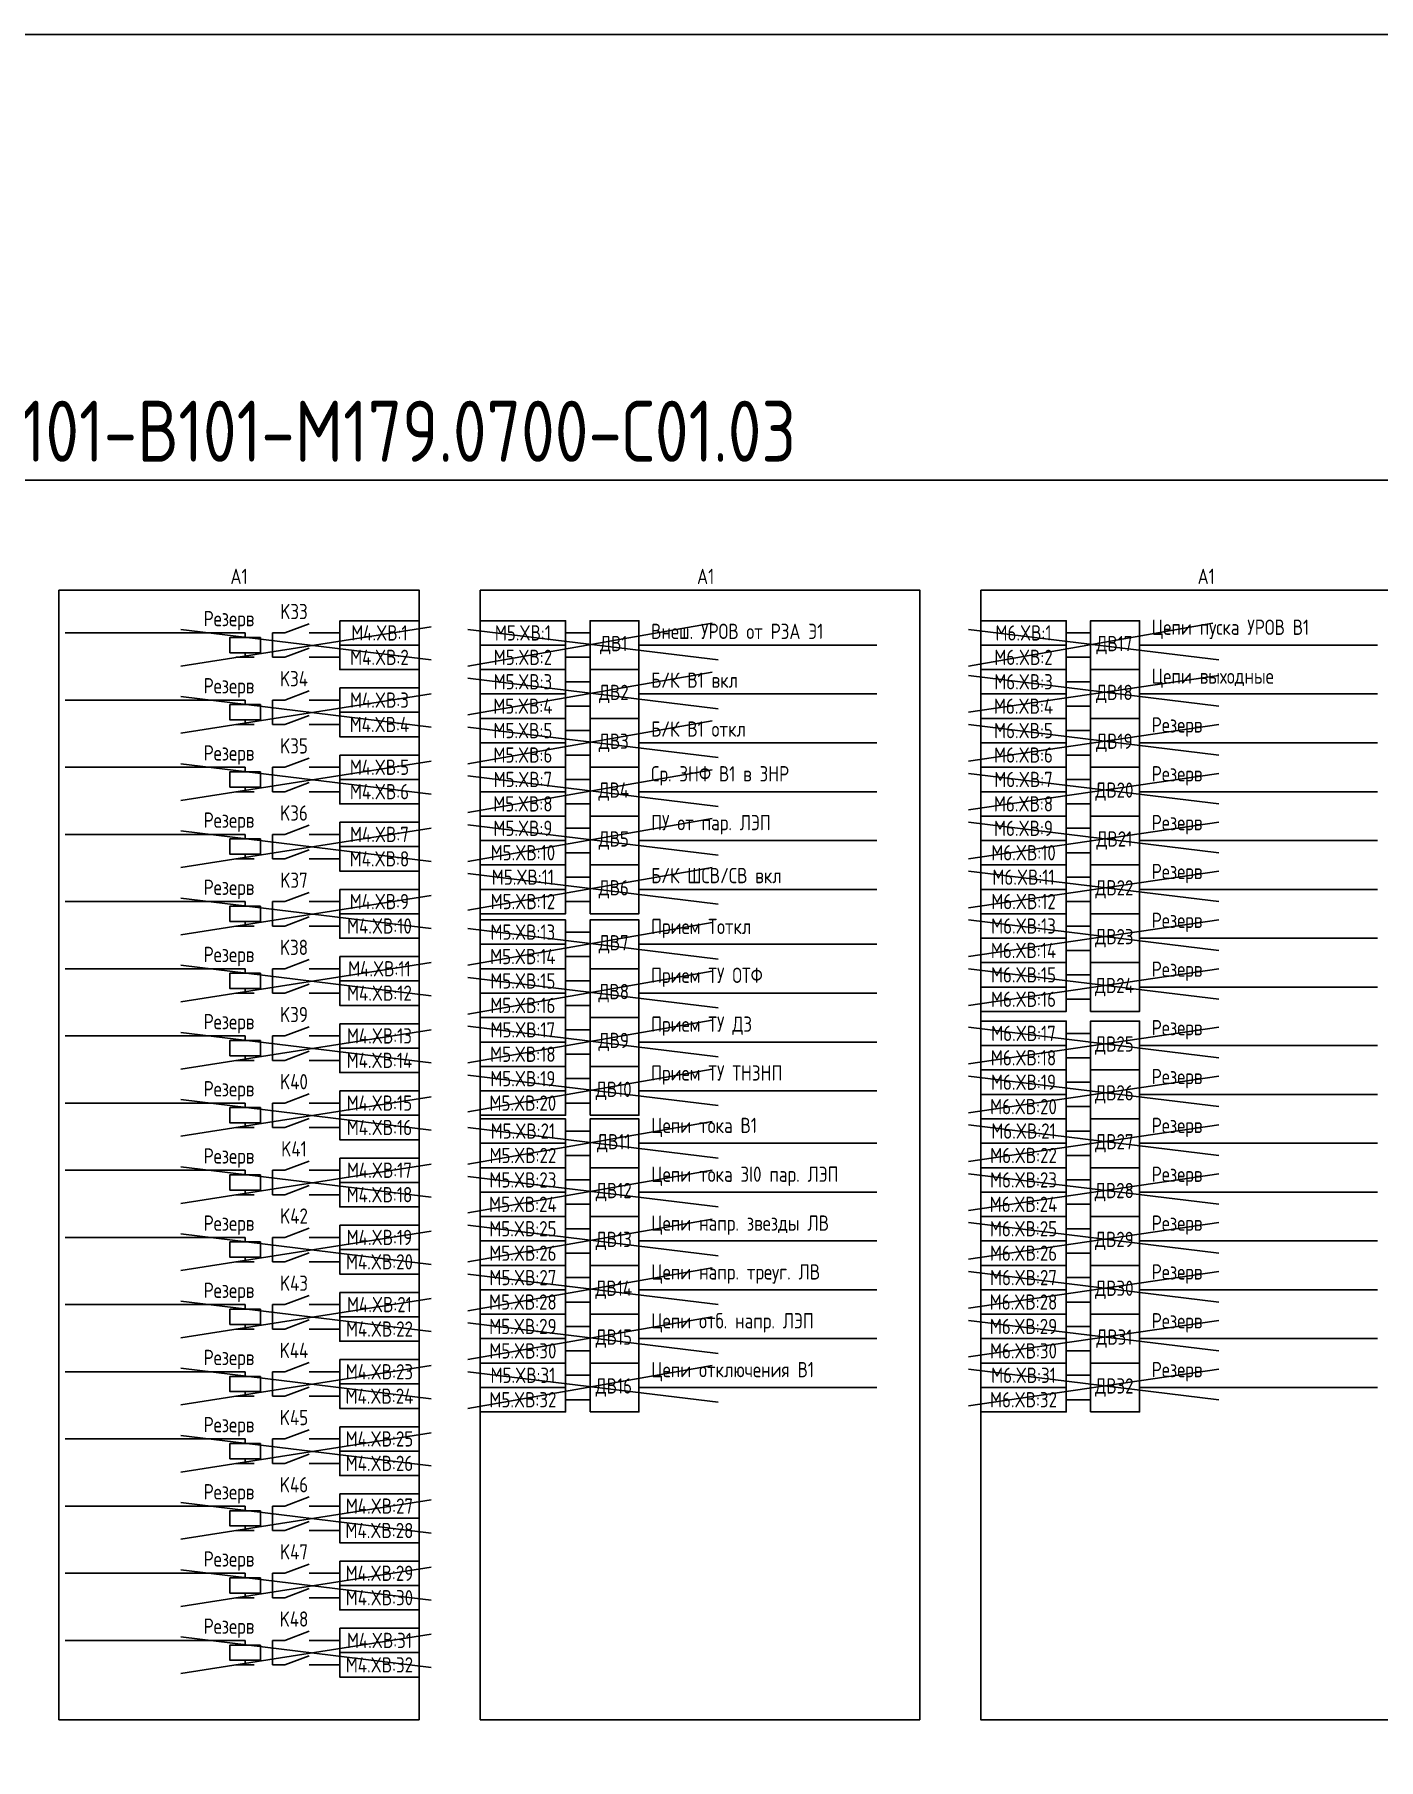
# Model space of a CAD drawing. Header units: millimetres. Extents: x -863 to 2106, y -90 to 586.
# Drawn here: x 226 to 446.2, y 303.5 to 586 of the extents above; entities that cross this region are included whole.
import ezdxf

# ---------------------------------------------------------------- set-up
doc = ezdxf.new("R2010")
doc.units = ezdxf.units.MM
doc.styles.add('Gost_type_A', font='GOST_0.TTF')

msp = doc.modelspace()

# ---------------------------------------------------------------- linework, layer by layer
at = {"color": 114, "true_color": 0x139b48}
for p, q in [((250, 482.58), (291, 489)), ((250, 488.58), (291, 483.58)), ((379, 481), (420, 476)), ((379, 475), (420, 481)), ((250, 471.58), (291, 478)), ((250, 477.58), (291, 472.58)), ((379, 473), (420, 468)), ((379, 467), (420, 473)), ((250, 460.58), (291, 467)), ((250, 466.58), (291, 461.58)), ((379, 465), (420, 460)), ((379, 459), (420, 465)), ((250, 449.58), (291, 456)), ((250, 455.58), (291, 450.58)), ((379, 457), (420, 452)), ((379, 451), (420, 457)), ((379, 449), (420, 444)), ((379, 443), (420, 449)), ((250, 438.58), (291, 445)), ((250, 444.58), (291, 439.58)), ((379, 441), (420, 436)), ((379, 435), (420, 441)), ((250, 427.58), (291, 434)), ((250, 433.58), (291, 428.58)), ((379, 433), (420, 428)), ((379, 427), (420, 433)), ((250, 416.58), (291, 423)), ((250, 422.58), (291, 417.58)), ((379, 423.42), (420, 418.42)), ((379, 417.42), (420, 423.42)), ((379, 415.42), (420, 410.42)), ((379, 409.42), (420, 415.42)), ((250, 405.58), (291, 412)), ((250, 411.58), (291, 406.58)), ((379, 407.42), (420, 402.42)), ((379, 401.42), (420, 407.42)), ((250, 394.58), (291, 401)), ((250, 400.58), (291, 395.58)), ((379, 399.42), (420, 394.42)), ((379, 393.42), (420, 399.42)), ((250, 383.58), (291, 390)), ((379, 391.42), (420, 386.42)), ((379, 385.42), (420, 391.42)), ((250, 389.58), (291, 384.58)), ((379, 383.42), (420, 378.42)), ((379, 377.42), (420, 383.42)), ((250, 372.58), (291, 379)), ((250, 378.58), (291, 373.58)), ((379, 375.42), (420, 370.42)), ((379, 369.42), (420, 375.42)), ((250, 361.58), (291, 368)), ((250, 367.58), (291, 362.58)), ((379, 367.42), (420, 362.42)), ((379, 361.42), (420, 367.42)), ((250, 350.58), (291, 357)), ((250, 356.58), (291, 351.58)), ((250, 339.58), (291, 346)), ((250, 345.58), (291, 340.58)), ((250, 328.58), (291, 335)), ((250, 334.58), (291, 329.58)), ((250, 317.58), (291, 324)), ((250, 323.58), (291, 318.58))]:
    msp.add_line(p, q, dxfattribs=at)
at = {"ltscale": 4.32}
for p, q in [((271.01, 489.5), (267.01, 488)), ((271.01, 485.5), (267.01, 484)), ((271.01, 478.5), (267.01, 477)), ((271.01, 474.5), (267.01, 473)), ((271.01, 467.5), (267.01, 466)), ((271.01, 463.5), (267.01, 462)), ((271.01, 456.5), (267.01, 455)), ((271.01, 452.5), (267.01, 451)), ((271.01, 445.5), (267.01, 444)), ((271.01, 441.5), (267.01, 440)), ((271.01, 434.5), (267.01, 433)), ((271.01, 430.5), (267.01, 429)), ((271.01, 423.5), (267.01, 422)), ((271.01, 419.5), (267.01, 418)), ((271.01, 412.5), (267.01, 411)), ((271.01, 408.5), (267.01, 407)), ((271.01, 401.5), (267.01, 400)), ((271.01, 397.5), (267.01, 396)), ((271.01, 390.5), (267.01, 389)), ((271.01, 386.5), (267.01, 385)), ((271.01, 379.5), (267.01, 378)), ((271.01, 375.5), (267.01, 374)), ((271.01, 368.5), (267.01, 367)), ((271.01, 364.5), (267.01, 363)), ((271.01, 357.5), (267.01, 356)), ((271.01, 353.5), (267.01, 352)), ((271.01, 346.5), (267.01, 345)), ((271.01, 342.5), (267.01, 341)), ((271.01, 335.5), (267.01, 334)), ((271.01, 331.5), (267.01, 330)), ((271.01, 324.5), (267.01, 323)), ((271.01, 320.5), (267.01, 319))]:
    msp.add_line(p, q, dxfattribs=at)
at = {"color": 6}
for p, q in [((297, 482.58), (337, 489.58)), ((379, 482.58), (419, 489.58)), ((297, 488.58), (338, 483.58)), ((379, 488.58), (420, 483.58)), ((297, 474.58), (337, 481.58)), ((297, 480.58), (338, 475.58)), ((297, 466.58), (337, 473.58)), ((297, 472.58), (338, 467.58)), ((297, 458.58), (337, 465.58)), ((297, 464.58), (338, 459.58)), ((297, 450.58), (337, 457.58)), ((297, 456.58), (338, 451.58)), ((297, 442.58), (337, 449.58)), ((297, 448.58), (338, 443.58)), ((296.99, 433.58), (336.99, 440.58)), ((296.99, 439.58), (337.99, 434.58)), ((296.99, 425.58), (336.99, 432.58)), ((296.99, 431.58), (337.99, 426.58)), ((296.99, 417.58), (336.99, 424.58)), ((296.99, 423.58), (337.99, 418.58)), ((296.99, 409.58), (336.99, 416.58)), ((296.99, 415.58), (337.99, 410.58)), ((297, 401), (337, 408)), ((297, 407), (338, 402)), ((297, 393), (337, 400)), ((297, 399), (338, 394)), ((297, 385), (337, 392)), ((297, 391), (338, 386)), ((297, 377), (337, 384)), ((297, 383), (338, 378)), ((297, 369), (337, 376)), ((297, 375), (338, 370)), ((297, 361), (337, 368)), ((297, 367), (338, 362))]:
    msp.add_line(p, q, dxfattribs=at)
for p, q in [((260.51, 488), (231.01, 488)), ((260.51, 488), (260.51, 487.25)), ((313.01, 488), (317.01, 488)), ((325.01, 486), (364.01, 486)), ((395.01, 488), (399.01, 488)), ((407.01, 486), (446.01, 486)), ((260.51, 484.75), (260.51, 484)), ((313.01, 484), (317.01, 484)), ((395.01, 484), (399.01, 484)), ((313.01, 480), (317.01, 480)), ((325.01, 478), (364.01, 478)), ((395.01, 480), (399.01, 480)), ((407.01, 478), (446.01, 478)), ((260.51, 477), (231.01, 477)), ((260.51, 477), (260.51, 476.25)), ((313.01, 476), (317.01, 476)), ((395.01, 476), (399.01, 476)), ((260.51, 473.75), (260.51, 473)), ((313.01, 472), (317.01, 472)), ((395.01, 472), (399.01, 472)), ((325.01, 470), (364.01, 470)), ((407.01, 470), (446.01, 470)), ((313.01, 468), (317.01, 468)), ((395.01, 468), (399.01, 468)), ((260.51, 466), (231.01, 466)), ((260.51, 466), (260.51, 465.25)), ((313.01, 464), (317.01, 464)), ((395.01, 464), (399.01, 464)), ((260.51, 462.75), (260.51, 462)), ((325.01, 462), (364.01, 462)), ((407.01, 462), (446.01, 462)), ((313.01, 460), (317.01, 460)), ((395.01, 460), (399.01, 460)), ((260.51, 455), (231.01, 455)), ((260.51, 455), (260.51, 454.25)), ((313.01, 456), (317.01, 456)), ((395.01, 456), (399.01, 456)), ((325.01, 454), (364.01, 454)), ((407.01, 454), (446.01, 454)), ((260.51, 451.75), (260.51, 451)), ((313.01, 452), (317.01, 452)), ((395.01, 452), (399.01, 452)), ((313.01, 448), (317.01, 448)), ((395.01, 448), (399.01, 448)), ((260.51, 444), (231.01, 444)), ((260.51, 444), (260.51, 443.25)), ((313.01, 444), (317.01, 444)), ((325.01, 446), (364.01, 446)), ((395.01, 444), (399.01, 444)), ((407.01, 446), (446.01, 446)), ((260.51, 440.75), (260.51, 440)), ((313, 439), (317, 439)), ((395.01, 440), (399.01, 440)), ((407.01, 438), (446.01, 438)), ((325, 437), (364, 437)), ((395.01, 436), (399.01, 436)), ((260.51, 433), (231.01, 433)), ((260.51, 433), (260.51, 432.25)), ((313, 435), (317, 435)), ((260.51, 429.75), (260.51, 429)), ((313, 431), (317, 431)), ((395.01, 432), (399.01, 432)), ((407.01, 430), (446.01, 430)), ((313, 427), (317, 427)), ((325, 429), (364, 429)), ((395.01, 428), (399.01, 428)), ((260.51, 422), (231.01, 422)), ((260.51, 422), (260.51, 421.25)), ((313, 423), (317, 423)), ((325, 421), (364, 421)), ((395.01, 422.42), (399.01, 422.42)), ((260.51, 418.75), (260.51, 418)), ((313, 419), (317, 419)), ((395.01, 418.42), (399.01, 418.42)), ((407.01, 420.42), (446.01, 420.42)), ((313, 415), (317, 415)), ((325, 413), (364, 413)), ((395.01, 414.42), (399.01, 414.42)), ((260.51, 411), (231.01, 411)), ((260.51, 411), (260.51, 410.25)), ((313, 411), (317, 411)), ((395.01, 410.42), (399.01, 410.42)), ((407.01, 412.42), (446.01, 412.42)), ((260.51, 407.75), (260.51, 407)), ((313.01, 406.42), (317.01, 406.42)), ((325.01, 404.42), (364.01, 404.42)), ((395.01, 406.42), (399.01, 406.42)), ((407.01, 404.42), (446.01, 404.42)), ((313.01, 402.42), (317.01, 402.42)), ((395.01, 402.42), (399.01, 402.42)), ((260.51, 400), (231.01, 400)), ((260.51, 400), (260.51, 399.25)), ((313.01, 398.42), (317.01, 398.42)), ((395.01, 398.42), (399.01, 398.42)), ((260.51, 396.75), (260.51, 396)), ((325.01, 396.42), (364.01, 396.42)), ((407.01, 396.42), (446.01, 396.42)), ((313.01, 394.42), (317.01, 394.42)), ((395.01, 394.42), (399.01, 394.42)), ((313.01, 390.42), (317.01, 390.42)), ((395.01, 390.42), (399.01, 390.42)), ((260.51, 389), (231.01, 389)), ((260.51, 389), (260.51, 388.25)), ((325.01, 388.42), (364.01, 388.42)), ((407.01, 388.42), (446.01, 388.42)), ((260.51, 385.75), (260.51, 385)), ((313.01, 386.42), (317.01, 386.42)), ((395.01, 386.42), (399.01, 386.42)), ((313.01, 382.42), (317.01, 382.42)), ((395.01, 382.42), (399.01, 382.42)), ((325.01, 380.42), (364.01, 380.42)), ((407.01, 380.42), (446.01, 380.42)), ((260.51, 378), (231.01, 378)), ((260.51, 378), (260.51, 377.25)), ((313.01, 378.42), (317.01, 378.42)), ((395.01, 378.42), (399.01, 378.42)), ((260.51, 374.75), (260.51, 374)), ((313.01, 374.42), (317.01, 374.42)), ((395.01, 374.42), (399.01, 374.42)), ((313.01, 370.42), (317.01, 370.42)), ((325.01, 372.42), (364.01, 372.42)), ((395.01, 370.42), (399.01, 370.42)), ((407.01, 372.42), (446.01, 372.42)), ((260.51, 367), (231.01, 367)), ((260.51, 367), (260.51, 366.25)), ((313.01, 366.42), (317.01, 366.42)), ((395.01, 366.42), (399.01, 366.42)), ((260.51, 363.75), (260.51, 363)), ((313.01, 362.42), (317.01, 362.42)), ((325.01, 364.42), (364.01, 364.42)), ((395.01, 362.42), (399.01, 362.42)), ((407.01, 364.42), (446.01, 364.42)), ((260.51, 356), (231.01, 356)), ((260.51, 356), (260.51, 355.25)), ((260.51, 352.75), (260.51, 352)), ((260.51, 345), (231.01, 345)), ((260.51, 345), (260.51, 344.25)), ((260.51, 341.75), (260.51, 341)), ((260.51, 334), (231.01, 334)), ((260.51, 334), (260.51, 333.25)), ((260.51, 330.75), (260.51, 330)), ((260.51, 323), (231.01, 323)), ((260.51, 323), (260.51, 322.25)), ((260.51, 319.75), (260.51, 319))]:
    msp.add_line(p, q)
at = {"ltscale": 1.08}
for p, q in [((267.01, 488), (265.01, 488)), ((265.01, 488), (265.01, 484)), ((271.01, 488), (276.01, 488)), ((265.01, 484), (267.01, 484)), ((271.01, 484), (276.01, 484)), ((267.01, 477), (265.01, 477)), ((265.01, 477), (265.01, 473)), ((271.01, 477), (276.01, 477)), ((265.01, 473), (267.01, 473)), ((271.01, 473), (276.01, 473)), ((267.01, 466), (265.01, 466)), ((265.01, 466), (265.01, 462)), ((271.01, 466), (276.01, 466)), ((265.01, 462), (267.01, 462)), ((271.01, 462), (276.01, 462)), ((267.01, 455), (265.01, 455)), ((265.01, 455), (265.01, 451)), ((271.01, 455), (276.01, 455)), ((265.01, 451), (267.01, 451)), ((271.01, 451), (276.01, 451)), ((267.01, 444), (265.01, 444)), ((265.01, 444), (265.01, 440)), ((271.01, 444), (276.01, 444)), ((265.01, 440), (267.01, 440)), ((271.01, 440), (276.01, 440)), ((267.01, 433), (265.01, 433)), ((265.01, 433), (265.01, 429)), ((271.01, 433), (276.01, 433)), ((265.01, 429), (267.01, 429)), ((271.01, 429), (276.01, 429)), ((267.01, 422), (265.01, 422)), ((265.01, 422), (265.01, 418)), ((271.01, 422), (276.01, 422)), ((265.01, 418), (267.01, 418)), ((271.01, 418), (276.01, 418)), ((267.01, 411), (265.01, 411)), ((265.01, 411), (265.01, 407)), ((271.01, 411), (276.01, 411)), ((265.01, 407), (267.01, 407)), ((271.01, 407), (276.01, 407)), ((267.01, 400), (265.01, 400)), ((265.01, 400), (265.01, 396)), ((271.01, 400), (276.01, 400)), ((265.01, 396), (267.01, 396)), ((271.01, 396), (276.01, 396)), ((267.01, 389), (265.01, 389)), ((265.01, 389), (265.01, 385)), ((271.01, 389), (276.01, 389)), ((265.01, 385), (267.01, 385)), ((271.01, 385), (276.01, 385)), ((267.01, 378), (265.01, 378)), ((265.01, 378), (265.01, 374)), ((271.01, 378), (276.01, 378)), ((265.01, 374), (267.01, 374)), ((271.01, 374), (276.01, 374)), ((267.01, 367), (265.01, 367)), ((265.01, 367), (265.01, 363)), ((271.01, 367), (276.01, 367)), ((265.01, 363), (267.01, 363)), ((271.01, 363), (276.01, 363)), ((267.01, 356), (265.01, 356)), ((265.01, 356), (265.01, 352)), ((271.01, 356), (276.01, 356)), ((265.01, 352), (267.01, 352)), ((271.01, 352), (276.01, 352)), ((267.01, 345), (265.01, 345)), ((265.01, 345), (265.01, 341)), ((271.01, 345), (276.01, 345)), ((265.01, 341), (267.01, 341)), ((271.01, 341), (276.01, 341)), ((267.01, 334), (265.01, 334)), ((265.01, 334), (265.01, 330)), ((271.01, 334), (276.01, 334)), ((265.01, 330), (267.01, 330)), ((271.01, 330), (276.01, 330)), ((267.01, 323), (265.01, 323)), ((265.01, 323), (265.01, 319)), ((271.01, 323), (276.01, 323)), ((265.01, 319), (267.01, 319)), ((271.01, 319), (276.01, 319))]:
    msp.add_line(p, q, dxfattribs=at)
for points in [[(-863, 586), (2106, 586), (2106, -90), (-863, -90)], [(0, 513), (761, 513), (761, 297), (0, 297)], [(230.01, 495), (289.01, 495), (289.01, 310), (230.01, 310)], [(299.01, 495), (371.01, 495), (371.01, 310), (299.01, 310)], [(381.01, 495), (453.01, 495), (453.01, 310), (381.01, 310)], [(276.01, 490), (289.01, 490), (289.01, 486), (276.01, 486)], [(299.01, 490), (313.01, 490), (313.01, 486), (299.01, 486)], [(381.01, 490), (395.01, 490), (395.01, 486), (381.01, 486)], [(263.01, 487.25), (263.01, 484.75), (258.01, 484.75), (258.01, 487.25)], [(276.01, 486), (289.01, 486), (289.01, 482), (276.01, 482)], [(299.01, 486), (313.01, 486), (313.01, 482), (299.01, 482)], [(381.01, 486), (395.01, 486), (395.01, 482), (381.01, 482)], [(262.01, 484), (259.01, 484)], [(299.01, 482), (313.01, 482), (313.01, 478), (299.01, 478)], [(381.01, 482), (395.01, 482), (395.01, 478), (381.01, 478)], [(276.01, 479), (289.01, 479), (289.01, 475), (276.01, 475)], [(299.01, 478), (313.01, 478), (313.01, 474), (299.01, 474)], [(381.01, 478), (395.01, 478), (395.01, 474), (381.01, 474)], [(263.01, 476.25), (263.01, 473.75), (258.01, 473.75), (258.01, 476.25)], [(276.01, 475), (289.01, 475), (289.01, 471), (276.01, 471)], [(262.01, 473), (259.01, 473)], [(299.01, 474), (313.01, 474), (313.01, 470), (299.01, 470)], [(381.01, 474), (395.01, 474), (395.01, 470), (381.01, 470)], [(299.01, 470), (313.01, 470), (313.01, 466), (299.01, 466)], [(381.01, 470), (395.01, 470), (395.01, 466), (381.01, 466)], [(276.01, 468), (289.01, 468), (289.01, 464), (276.01, 464)], [(263.01, 465.25), (263.01, 462.75), (258.01, 462.75), (258.01, 465.25)], [(276.01, 464), (289.01, 464), (289.01, 460), (276.01, 460)], [(299.01, 466), (313.01, 466), (313.01, 462), (299.01, 462)], [(381.01, 466), (395.01, 466), (395.01, 462), (381.01, 462)], [(262.01, 462), (259.01, 462)], [(299.01, 462), (313.01, 462), (313.01, 458), (299.01, 458)], [(381.01, 462), (395.01, 462), (395.01, 458), (381.01, 458)], [(299.01, 458), (313.01, 458), (313.01, 454), (299.01, 454)], [(381.01, 458), (395.01, 458), (395.01, 454), (381.01, 454)], [(276.01, 457), (289.01, 457), (289.01, 453), (276.01, 453)], [(263.01, 454.25), (263.01, 451.75), (258.01, 451.75), (258.01, 454.25)], [(276.01, 453), (289.01, 453), (289.01, 449), (276.01, 449)], [(299.01, 454), (313.01, 454), (313.01, 450), (299.01, 450)], [(381.01, 454), (395.01, 454), (395.01, 450), (381.01, 450)], [(262.01, 451), (259.01, 451)], [(299.01, 450), (313.01, 450), (313.01, 446), (299.01, 446)], [(381.01, 450), (395.01, 450), (395.01, 446), (381.01, 446)], [(276.01, 446), (289.01, 446), (289.01, 442), (276.01, 442)], [(299.01, 446), (313.01, 446), (313.01, 442), (299.01, 442)], [(381.01, 446), (395.01, 446), (395.01, 442), (381.01, 442)], [(263.01, 443.25), (263.01, 440.75), (258.01, 440.75), (258.01, 443.25)], [(276.01, 442), (289.01, 442), (289.01, 438), (276.01, 438)], [(299, 441), (313, 441), (313, 437), (299, 437)], [(381.01, 442), (395.01, 442), (395.01, 438), (381.01, 438)], [(262.01, 440), (259.01, 440)], [(381.01, 438), (395.01, 438), (395.01, 434), (381.01, 434)], [(299, 437), (313, 437), (313, 433), (299, 433)], [(263.01, 432.25), (263.01, 429.75), (258.01, 429.75), (258.01, 432.25)], [(276.01, 435), (289.01, 435), (289.01, 431), (276.01, 431)], [(299, 433), (313, 433), (313, 429), (299, 429)], [(381.01, 434), (395.01, 434), (395.01, 430), (381.01, 430)], [(276.01, 431), (289.01, 431), (289.01, 427), (276.01, 427)], [(381.01, 430), (395.01, 430), (395.01, 426), (381.01, 426)], [(262.01, 429), (259.01, 429)], [(299, 429), (313, 429), (313, 425), (299, 425)], [(276.01, 424), (289.01, 424), (289.01, 420), (276.01, 420)], [(299, 425), (313, 425), (313, 421), (299, 421)], [(381.01, 424.42), (395.01, 424.42), (395.01, 420.42), (381.01, 420.42)], [(263.01, 421.25), (263.01, 418.75), (258.01, 418.75), (258.01, 421.25)], [(299, 421), (313, 421), (313, 417), (299, 417)], [(276.01, 420), (289.01, 420), (289.01, 416), (276.01, 416)], [(381.01, 420.42), (395.01, 420.42), (395.01, 416.42), (381.01, 416.42)], [(262.01, 418), (259.01, 418)], [(299, 417), (313, 417), (313, 413), (299, 413)], [(381.01, 416.42), (395.01, 416.42), (395.01, 412.42), (381.01, 412.42)], [(276.01, 413), (289.01, 413), (289.01, 409), (276.01, 409)], [(299, 413), (313, 413), (313, 409), (299, 409)], [(263.01, 410.25), (263.01, 407.75), (258.01, 407.75), (258.01, 410.25)], [(381.01, 412.42), (395.01, 412.42), (395.01, 408.42), (381.01, 408.42)], [(262.01, 407), (259.01, 407)], [(276.01, 409), (289.01, 409), (289.01, 405), (276.01, 405)], [(299.01, 408.42), (313.01, 408.42), (313.01, 404.42), (299.01, 404.42)], [(381.01, 408.42), (395.01, 408.42), (395.01, 404.42), (381.01, 404.42)], [(299.01, 404.42), (313.01, 404.42), (313.01, 400.42), (299.01, 400.42)], [(381.01, 404.42), (395.01, 404.42), (395.01, 400.42), (381.01, 400.42)], [(276.01, 402), (289.01, 402), (289.01, 398), (276.01, 398)], [(263.01, 399.25), (263.01, 396.75), (258.01, 396.75), (258.01, 399.25)], [(299.01, 400.42), (313.01, 400.42), (313.01, 396.42), (299.01, 396.42)], [(381.01, 400.42), (395.01, 400.42), (395.01, 396.42), (381.01, 396.42)], [(262.01, 396), (259.01, 396)], [(276.01, 398), (289.01, 398), (289.01, 394), (276.01, 394)], [(299.01, 396.42), (313.01, 396.42), (313.01, 392.42), (299.01, 392.42)], [(381.01, 396.42), (395.01, 396.42), (395.01, 392.42), (381.01, 392.42)], [(276.01, 391), (289.01, 391), (289.01, 387), (276.01, 387)], [(299.01, 392.42), (313.01, 392.42), (313.01, 388.42), (299.01, 388.42)], [(381.01, 392.42), (395.01, 392.42), (395.01, 388.42), (381.01, 388.42)], [(263.01, 388.25), (263.01, 385.75), (258.01, 385.75), (258.01, 388.25)], [(299.01, 388.42), (313.01, 388.42), (313.01, 384.42), (299.01, 384.42)], [(381.01, 388.42), (395.01, 388.42), (395.01, 384.42), (381.01, 384.42)], [(262.01, 385), (259.01, 385)], [(276.01, 387), (289.01, 387), (289.01, 383), (276.01, 383)], [(299.01, 384.42), (313.01, 384.42), (313.01, 380.42), (299.01, 380.42)], [(381.01, 384.42), (395.01, 384.42), (395.01, 380.42), (381.01, 380.42)], [(276.01, 380), (289.01, 380), (289.01, 376), (276.01, 376)], [(299.01, 380.42), (313.01, 380.42), (313.01, 376.42), (299.01, 376.42)], [(381.01, 380.42), (395.01, 380.42), (395.01, 376.42), (381.01, 376.42)], [(263.01, 377.25), (263.01, 374.75), (258.01, 374.75), (258.01, 377.25)], [(276.01, 376), (289.01, 376), (289.01, 372), (276.01, 372)], [(299.01, 376.42), (313.01, 376.42), (313.01, 372.42), (299.01, 372.42)], [(381.01, 376.42), (395.01, 376.42), (395.01, 372.42), (381.01, 372.42)], [(262.01, 374), (259.01, 374)], [(299.01, 372.42), (313.01, 372.42), (313.01, 368.42), (299.01, 368.42)], [(381.01, 372.42), (395.01, 372.42), (395.01, 368.42), (381.01, 368.42)], [(276.01, 369), (289.01, 369), (289.01, 365), (276.01, 365)], [(299.01, 368.42), (313.01, 368.42), (313.01, 364.42), (299.01, 364.42)], [(381.01, 368.42), (395.01, 368.42), (395.01, 364.42), (381.01, 364.42)], [(263.01, 366.25), (263.01, 363.75), (258.01, 363.75), (258.01, 366.25)], [(276.01, 365), (289.01, 365), (289.01, 361), (276.01, 361)], [(262.01, 363), (259.01, 363)], [(299.01, 364.42), (313.01, 364.42), (313.01, 360.42), (299.01, 360.42)], [(381.01, 364.42), (395.01, 364.42), (395.01, 360.42), (381.01, 360.42)], [(276.01, 358), (289.01, 358), (289.01, 354), (276.01, 354)], [(263.01, 355.25), (263.01, 352.75), (258.01, 352.75), (258.01, 355.25)], [(276.01, 354), (289.01, 354), (289.01, 350), (276.01, 350)], [(262.01, 352), (259.01, 352)], [(276.01, 347), (289.01, 347), (289.01, 343), (276.01, 343)], [(263.01, 344.25), (263.01, 341.75), (258.01, 341.75), (258.01, 344.25)], [(276.01, 343), (289.01, 343), (289.01, 339), (276.01, 339)], [(262.01, 341), (259.01, 341)], [(276.01, 336), (289.01, 336), (289.01, 332), (276.01, 332)], [(263.01, 333.25), (263.01, 330.75), (258.01, 330.75), (258.01, 333.25)], [(276.01, 332), (289.01, 332), (289.01, 328), (276.01, 328)], [(262.01, 330), (259.01, 330)], [(276.01, 325), (289.01, 325), (289.01, 321), (276.01, 321)], [(263.01, 322.25), (263.01, 319.75), (258.01, 319.75), (258.01, 322.25)], [(276.01, 321), (289.01, 321), (289.01, 317), (276.01, 317)], [(262.01, 319), (259.01, 319)]]:
    msp.add_lwpolyline(points, close=True)
at = {"ltscale": 4}
for points in [[(317.01, 482), (325.01, 482), (325.01, 490), (317.01, 490)], [(399.01, 482), (407.01, 482), (407.01, 490), (399.01, 490)], [(317.01, 474), (325.01, 474), (325.01, 482), (317.01, 482)], [(399.01, 474), (407.01, 474), (407.01, 482), (399.01, 482)], [(317.01, 466), (325.01, 466), (325.01, 474), (317.01, 474)], [(399.01, 466), (407.01, 466), (407.01, 474), (399.01, 474)], [(317.01, 458), (325.01, 458), (325.01, 466), (317.01, 466)], [(399.01, 458), (407.01, 458), (407.01, 466), (399.01, 466)], [(317.01, 450), (325.01, 450), (325.01, 458), (317.01, 458)], [(399.01, 450), (407.01, 450), (407.01, 458), (399.01, 458)], [(317.01, 442), (325.01, 442), (325.01, 450), (317.01, 450)], [(399.01, 442), (407.01, 442), (407.01, 450), (399.01, 450)], [(317, 433), (325, 433), (325, 441), (317, 441)], [(399.01, 434), (407.01, 434), (407.01, 442), (399.01, 442)], [(317, 425), (325, 425), (325, 433), (317, 433)], [(399.01, 426), (407.01, 426), (407.01, 434), (399.01, 434)], [(317, 417), (325, 417), (325, 425), (317, 425)], [(399.01, 416.42), (407.01, 416.42), (407.01, 424.42), (399.01, 424.42)], [(317, 409), (325, 409), (325, 417), (317, 417)], [(399.01, 408.42), (407.01, 408.42), (407.01, 416.42), (399.01, 416.42)], [(317.01, 400.42), (325.01, 400.42), (325.01, 408.42), (317.01, 408.42)], [(399.01, 400.42), (407.01, 400.42), (407.01, 408.42), (399.01, 408.42)], [(317.01, 392.42), (325.01, 392.42), (325.01, 400.42), (317.01, 400.42)], [(399.01, 392.42), (407.01, 392.42), (407.01, 400.42), (399.01, 400.42)], [(317.01, 384.42), (325.01, 384.42), (325.01, 392.42), (317.01, 392.42)], [(399.01, 384.42), (407.01, 384.42), (407.01, 392.42), (399.01, 392.42)], [(317.01, 376.42), (325.01, 376.42), (325.01, 384.42), (317.01, 384.42)], [(399.01, 376.42), (407.01, 376.42), (407.01, 384.42), (399.01, 384.42)], [(317.01, 368.42), (325.01, 368.42), (325.01, 376.42), (317.01, 376.42)], [(399.01, 368.42), (407.01, 368.42), (407.01, 376.42), (399.01, 376.42)], [(317.01, 360.42), (325.01, 360.42), (325.01, 368.42), (317.01, 368.42)], [(399.01, 360.42), (407.01, 360.42), (407.01, 368.42), (399.01, 368.42)]]:
    msp.add_lwpolyline(points, close=True, dxfattribs=at)

# ---------------------------------------------------------------- texts
at = {"line_spacing_factor": 0.9, "style": 'Gost_type_A'}
for s, insert, char_height, width, attachment_point in [('ЮНИТ-М514-ЛВ-Р102-К103-К103-К103-В101-В101-В101-М179.0700-С01.03', (0, 516), 10, 855, 7), ('A1', (259.51, 496), 2.5, 59, 8), ('A1', (335.94, 496), 2.5, 73.8762, 8), ('A1', (417.94, 496), 2.5, 73.8762, 8)]:
    msp.add_mtext(s, dxfattribs=dict(at, insert=insert, char_height=char_height, width=width, attachment_point=attachment_point))
at = {"char_height": 2.5, "style": 'Gost_type_A'}
for s, insert, width, attachment_point in [('Резерв', (262.01, 490), 31.0015, 6), ('K33', (268.51, 491.5), 5, 5), ('M4.XВ:1', (282.51, 488), 13, 5), ('M5.XВ:1', (306.01, 488), 14, 5), ('Внеш. УРОВ от РЗА Э1', (327.01, 487), 30.8621, 7), ('M6.XВ:1', (388.01, 488), 14, 5), ('Цепи пуска УРОВ В1', (409.01, 487), 27.8465, 7), ('ДВ1', (320.89, 486), 7.7588, 5), ('ДВ17', (402.89, 486), 7.7588, 5), ('M4.XВ:2', (282.51, 484), 13, 5), ('M5.XВ:2', (306.01, 484), 14, 5), ('M6.XВ:2', (388.01, 484), 14, 5), ('Резерв', (262.01, 479), 31.0015, 6), ('K34', (268.51, 480.5), 5, 5), ('M5.XВ:3', (306.01, 480), 14, 5), ('Б/К В1 вкл', (327.01, 479), 27.8465, 7), ('M6.XВ:3', (388.01, 480), 14, 5), ('Цепи выходные', (409.01, 479), 27.8465, 7), ('M4.XВ:3', (282.51, 477), 13, 5), ('ДВ2', (320.89, 478), 7.7588, 5), ('ДВ18', (402.89, 478), 7.7588, 5), ('M5.XВ:4', (306.01, 476), 14, 5), ('M6.XВ:4', (388.01, 476), 14, 5), ('M4.XВ:4', (282.51, 473), 13, 5), ('M5.XВ:5', (306.01, 472), 14, 5), ('Б/К В1 откл', (327.01, 471), 27.8465, 7), ('M6.XВ:5', (388.01, 472), 14, 5), ('Резерв', (409.01, 471), 27.8465, 7), ('Резерв', (262.01, 468), 31.0015, 6), ('K35', (268.51, 469.5), 5, 5), ('M5.XВ:6', (306.01, 468), 14, 5), ('ДВ3', (320.89, 470), 7.7588, 5), ('M6.XВ:6', (388.01, 468), 14, 5), ('ДВ19', (402.89, 470), 7.7588, 5), ('M4.XВ:5', (282.51, 466), 13, 5), ('Ср. ЗНФ В1 в ЗНР', (327.01, 463), 27.8465, 7), ('Резерв', (409.01, 463), 27.8465, 7), ('M5.XВ:7', (306.01, 464), 14, 5), ('ДВ4', (320.89, 462), 7.7588, 5), ('M6.XВ:7', (388.01, 464), 14, 5), ('ДВ20', (402.89, 462), 7.7588, 5), ('M4.XВ:6', (282.51, 462), 13, 5), ('M5.XВ:8', (306.01, 460), 14, 5), ('M6.XВ:8', (388.01, 460), 14, 5), ('Резерв', (262.01, 457), 31.0015, 6), ('K36', (268.51, 458.5), 5, 5), ('ПУ от пар. ЛЭП', (327.01, 455), 27.8465, 7), ('Резерв', (409.01, 455), 27.8465, 7), ('M4.XВ:7', (282.51, 455), 13, 5), ('M5.XВ:9', (306.01, 456), 14, 5), ('ДВ5', (320.89, 454), 7.7588, 5), ('M6.XВ:9', (388.01, 456), 14, 5), ('ДВ21', (402.89, 454), 7.7588, 5), ('M4.XВ:8', (282.51, 451), 13, 5), ('M5.XВ:10', (306.01, 452), 14, 5), ('M6.XВ:10', (388.01, 452), 14, 5), ('M5.XВ:11', (306.01, 448), 14, 5), ('Б/К ШСВ/СВ вкл', (327.01, 447), 27.8465, 7), ('M6.XВ:11', (388.01, 448), 14, 5), ('Резерв', (409.01, 447), 27.8465, 7), ('Резерв', (262.01, 446), 31.0015, 6), ('K37', (268.51, 447.5), 5, 5), ('ДВ6', (320.89, 446), 7.7588, 5), ('ДВ22', (402.89, 446), 7.7588, 5), ('M4.XВ:9', (282.51, 444), 13, 5), ('M5.XВ:12', (306.01, 444), 14, 5), ('M6.XВ:12', (388.01, 444), 14, 5), ('M4.XВ:10', (282.51, 440), 13, 5), ('Прием Тоткл', (327, 438), 44.8565, 7), ('M6.XВ:13', (388.01, 440), 14, 5), ('Резерв', (409.01, 439), 27.8465, 7), ('M5.XВ:13', (306, 439), 14, 5), ('ДВ7', (320.88, 437), 7.7588, 5), ('ДВ23', (402.89, 438), 7.7588, 5), ('Резерв', (262.01, 435), 31.0015, 6), ('K38', (268.51, 436.5), 5, 5), ('M5.XВ:14', (306, 435), 14, 5), ('M6.XВ:14', (388.01, 436), 14, 5), ('M4.XВ:11', (282.51, 433), 13, 5), ('M5.XВ:15', (306, 431), 14, 5), ('Прием ТУ ОТФ', (327, 430), 27.8465, 7), ('M6.XВ:15', (388.01, 432), 14, 5), ('Резерв', (409.01, 431), 27.8465, 7), ('M4.XВ:12', (282.51, 429), 13, 5), ('ДВ8', (320.88, 429), 7.7588, 5), ('ДВ24', (402.89, 430), 7.7588, 5), ('K39', (268.51, 425.5), 5, 5), ('M5.XВ:16', (306, 427), 14, 5), ('M6.XВ:16', (388.01, 428), 14, 5), ('Резерв', (262.01, 424), 31.0015, 6), ('M5.XВ:17', (306, 423), 14, 5), ('Прием ТУ ДЗ', (327, 422), 27.8465, 7), ('Резерв', (409.01, 421.42), 27.8465, 7), ('M4.XВ:13', (282.51, 422), 13, 5), ('ДВ9', (320.88, 421), 7.7588, 5), ('M6.XВ:17', (388.01, 422.42), 14, 5), ('ДВ25', (402.89, 420.42), 7.7588, 5), ('M4.XВ:14', (282.51, 418), 13, 5), ('M5.XВ:18', (306, 419), 14, 5), ('M6.XВ:18', (388.01, 418.42), 14, 5), ('K40', (268.51, 414.5), 5, 5), ('M5.XВ:19', (306, 415), 14, 5), ('Прием ТУ ТНЗНП', (327, 414), 27.8465, 7), ('M6.XВ:19', (388.01, 414.42), 14, 5), ('Резерв', (409.01, 413.42), 27.8465, 7), ('Резерв', (262.01, 413), 31.0015, 6), ('ДВ10', (320.88, 413), 7.7588, 5), ('ДВ26', (402.89, 412.42), 7.7588, 5), ('M4.XВ:15', (282.51, 411), 13, 5), ('M5.XВ:20', (306, 411), 14, 5), ('M6.XВ:20', (388.01, 410.42), 14, 5), ('M4.XВ:16', (282.51, 407), 13, 5), ('M5.XВ:21', (306.01, 406.42), 14, 5), ('Цепи тока В1', (327.01, 405.42), 27.8465, 7), ('M6.XВ:21', (388.01, 406.42), 14, 5), ('Резерв', (409.01, 405.42), 27.8465, 7), ('K41', (268.51, 403.5), 5, 5), ('ДВ11', (320.89, 404.42), 7.7588, 5), ('ДВ27', (402.89, 404.42), 7.7588, 5), ('Резерв', (262.01, 402), 31.0015, 6), ('M4.XВ:17', (282.51, 400), 13, 5), ('M5.XВ:22', (306.01, 402.42), 14, 5), ('M6.XВ:22', (388.01, 402.42), 14, 5), ('M5.XВ:23', (306.01, 398.42), 14, 5), ('Цепи тока 3I0 пар. ЛЭП', (327.01, 397.42), 37.4344, 7), ('M6.XВ:23', (388.01, 398.42), 14, 5), ('Резерв', (409.01, 397.42), 27.8465, 7), ('M4.XВ:18', (282.51, 396), 13, 5), ('M5.XВ:24', (306.01, 394.42), 14, 5), ('ДВ12', (320.89, 396.42), 7.7588, 5), ('M6.XВ:24', (388.01, 394.42), 14, 5), ('ДВ28', (402.89, 396.42), 7.7588, 5), ('K42', (268.51, 392.5), 5, 5), ('Резерв', (262.01, 391), 31.0015, 6), ('M4.XВ:19', (282.51, 389), 13, 5), ('M5.XВ:25', (306.01, 390.42), 14, 5), ('ДВ13', (320.89, 388.42), 7.7588, 5), ('Цепи напр. звезды ЛВ', (327.01, 389.42), 39.3936, 7), ('M6.XВ:25', (388.01, 390.42), 14, 5), ('ДВ29', (402.89, 388.42), 7.7588, 5), ('Резерв', (409.01, 389.42), 27.8465, 7), ('M5.XВ:26', (306.01, 386.42), 14, 5), ('M6.XВ:26', (388.01, 386.42), 14, 5), ('M4.XВ:20', (282.51, 385), 13, 5), ('Цепи напр. треуг. ЛВ', (327.01, 381.42), 30.8621, 7), ('Резерв', (409.01, 381.42), 27.8465, 7), ('Резерв', (262.01, 380), 31.0015, 6), ('K43', (268.51, 381.5), 5, 5), ('M5.XВ:27', (306.01, 382.42), 14, 5), ('ДВ14', (320.89, 380.42), 7.7588, 5), ('M6.XВ:27', (388.01, 382.42), 14, 5), ('ДВ30', (402.89, 380.42), 7.7588, 5), ('M4.XВ:21', (282.51, 378), 13, 5), ('M5.XВ:28', (306.01, 378.42), 14, 5), ('M6.XВ:28', (388.01, 378.42), 14, 5), ('Цепи отб. напр. ЛЭП', (327.01, 373.42), 44.8565, 7), ('Резерв', (409.01, 373.42), 27.8465, 7), ('M4.XВ:22', (282.51, 374), 13, 5), ('M5.XВ:29', (306.01, 374.42), 14, 5), ('ДВ15', (320.89, 372.42), 7.7588, 5), ('M6.XВ:29', (388.01, 374.42), 14, 5), ('ДВ31', (402.89, 372.42), 7.7588, 5), ('Резерв', (262.01, 369), 31.0015, 6), ('K44', (268.51, 370.5), 5, 5), ('M5.XВ:30', (306.01, 370.42), 14, 5), ('M6.XВ:30', (388.01, 370.42), 14, 5), ('M4.XВ:23', (282.51, 367), 13, 5), ('M5.XВ:31', (306.01, 366.42), 14, 5), ('Цепи отключения В1', (327.01, 365.42), 27.8465, 7), ('M6.XВ:31', (388.01, 366.42), 14, 5), ('Резерв', (409.01, 365.42), 27.8465, 7), ('ДВ16', (320.89, 364.42), 7.7588, 5), ('ДВ32', (402.89, 364.42), 7.7588, 5), ('M4.XВ:24', (282.51, 363), 13, 5), ('M5.XВ:32', (306.01, 362.42), 14, 5), ('M6.XВ:32', (388.01, 362.42), 14, 5), ('Резерв', (262.01, 358), 31.0015, 6), ('K45', (268.51, 359.5), 5, 5), ('M4.XВ:25', (282.51, 356), 13, 5), ('M4.XВ:26', (282.51, 352), 13, 5), ('Резерв', (262.01, 347), 31.0015, 6), ('K46', (268.51, 348.5), 5, 5), ('M4.XВ:27', (282.51, 345), 13, 5), ('M4.XВ:28', (282.51, 341), 13, 5), ('Резерв', (262.01, 336), 31.0015, 6), ('K47', (268.51, 337.5), 5, 5), ('M4.XВ:29', (282.51, 334), 13, 5), ('M4.XВ:30', (282.51, 330), 13, 5), ('K48', (268.51, 326.5), 5, 5), ('Резерв', (262.01, 325), 31.0015, 6), ('M4.XВ:31', (282.51, 323), 13, 5), ('M4.XВ:32', (282.51, 319), 13, 5)]:
    msp.add_mtext(s, dxfattribs=dict(at, insert=insert, width=width, attachment_point=attachment_point))

doc.saveas('drawing.dxf')
